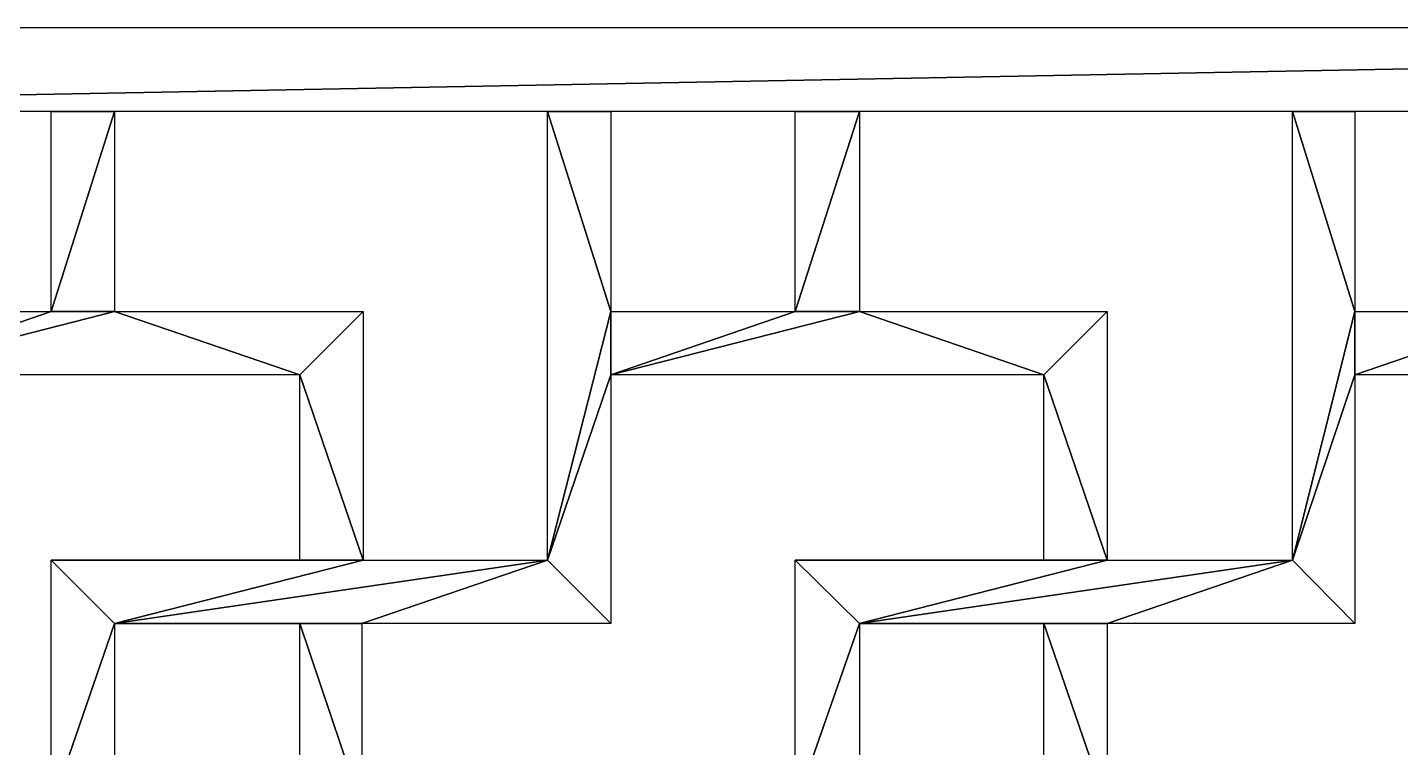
# Model space of a CAD drawing. Header units: centimetres. Extents: x -27.5 to -18.9, y -9.4 to 9.5.
# Drawn here: x -25.645 to -23.065, y 8.126 to 9.48 of the extents above; entities that cross this region are included whole.
import ezdxf

# ---------------------------------------------------------------- set-up
doc = ezdxf.new("R2010")
doc.units = ezdxf.units.CM
doc.header["$MEASUREMENT"] = 0
doc.layers.add('layer 1', color=7, linetype='Continuous')

msp = doc.modelspace()

# ---------------------------------------------------------------- linework, layer by layer
at = {"layer": 'layer 1', "color": 250}
for points in [[(-18.88772, 9.47963), (-18.88772, 9.47963), (-27.49687, 9.47963), (-27.49687, 9.47963), (-27.49687, 9.47963), (-27.49687, 9.47963), (-27.33892, 9.3217), (-27.33892, 9.3217), (-27.33892, 9.3217), (-27.33892, 9.3217), (-18.88772, 9.47963), (-18.88772, 9.47963)], [(-18.88772, 9.47963), (-18.88772, 9.47963), (-27.49687, 9.47963), (-27.49687, 9.47963), (-27.49687, 9.47963), (-27.49687, 9.47963), (-27.33892, 9.3217), (-27.33892, 9.3217), (-27.33892, 9.3217), (-27.33892, 9.3217), (-18.88772, 9.47963), (-18.88772, 9.47963)], [(-18.88772, 9.47963), (-18.88772, 9.47963), (-27.33892, 9.3217), (-27.33892, 9.3217), (-27.33892, 9.3217), (-27.33892, 9.3217), (-19.04571, 9.3217), (-19.04571, 9.3217), (-19.04571, 9.3217), (-19.04571, 9.3217), (-18.88772, 9.47963), (-18.88772, 9.47963)], [(-18.88772, 9.47963), (-18.88772, 9.47963), (-27.33892, 9.3217), (-27.33892, 9.3217), (-27.33892, 9.3217), (-27.33892, 9.3217), (-19.04571, 9.3217), (-19.04571, 9.3217), (-19.04571, 9.3217), (-19.04571, 9.3217), (-18.88772, 9.47963), (-18.88772, 9.47963)], [(-25.60105, 8.9453), (-25.60105, 8.9453), (-25.48201, 9.3217), (-25.48201, 9.3217), (-25.48201, 9.3217), (-25.48201, 9.3217), (-25.60105, 9.3217), (-25.60105, 9.3217), (-25.60105, 9.3217), (-25.60105, 9.3217), (-25.60105, 8.9453), (-25.60105, 8.9453)], [(-25.60105, 8.9453), (-25.60105, 8.9453), (-25.48201, 9.3217), (-25.48201, 9.3217), (-25.48201, 9.3217), (-25.48201, 9.3217), (-25.60105, 9.3217), (-25.60105, 9.3217), (-25.60105, 9.3217), (-25.60105, 9.3217), (-25.60105, 8.9453), (-25.60105, 8.9453)], [(-25.48201, 9.3217), (-25.48201, 9.3217), (-25.60105, 8.9453), (-25.60105, 8.9453), (-25.60105, 8.9453), (-25.60105, 8.9453), (-25.48201, 8.9453), (-25.48201, 8.9453), (-25.48201, 8.9453), (-25.48201, 8.9453), (-25.48201, 9.3217), (-25.48201, 9.3217)], [(-25.48201, 9.3217), (-25.48201, 9.3217), (-25.60105, 8.9453), (-25.60105, 8.9453), (-25.60105, 8.9453), (-25.60105, 8.9453), (-25.48201, 8.9453), (-25.48201, 8.9453), (-25.48201, 8.9453), (-25.48201, 8.9453), (-25.48201, 9.3217), (-25.48201, 9.3217)], [(-24.54926, 8.9453), (-24.54926, 8.9453), (-24.54926, 9.3217), (-24.54926, 9.3217), (-24.54926, 9.3217), (-24.54926, 9.3217), (-24.6683, 9.3217), (-24.6683, 9.3217), (-24.6683, 9.3217), (-24.6683, 9.3217), (-24.54926, 8.9453), (-24.54926, 8.9453)], [(-24.54926, 8.9453), (-24.54926, 8.9453), (-24.54926, 9.3217), (-24.54926, 9.3217), (-24.54926, 9.3217), (-24.54926, 9.3217), (-24.6683, 9.3217), (-24.6683, 9.3217), (-24.6683, 9.3217), (-24.6683, 9.3217), (-24.54926, 8.9453), (-24.54926, 8.9453)], [(-24.6683, 9.3217), (-24.6683, 9.3217), (-24.6683, 8.47803), (-24.6683, 8.47803), (-24.6683, 8.47803), (-24.6683, 8.47803), (-24.54926, 8.9453), (-24.54926, 8.9453), (-24.54926, 8.9453), (-24.54926, 8.9453), (-24.6683, 9.3217), (-24.6683, 9.3217)], [(-24.6683, 9.3217), (-24.6683, 9.3217), (-24.6683, 8.47803), (-24.6683, 8.47803), (-24.6683, 8.47803), (-24.6683, 8.47803), (-24.54926, 8.9453), (-24.54926, 8.9453), (-24.54926, 8.9453), (-24.54926, 8.9453), (-24.6683, 9.3217), (-24.6683, 9.3217)], [(-24.0818, 9.3217), (-24.0818, 9.3217), (-24.20296, 8.9453), (-24.20296, 8.9453), (-24.20296, 8.9453), (-24.20296, 8.9453), (-24.0818, 8.9453), (-24.0818, 8.9453), (-24.0818, 8.9453), (-24.0818, 8.9453), (-24.0818, 9.3217), (-24.0818, 9.3217)], [(-24.0818, 9.3217), (-24.0818, 9.3217), (-24.20296, 8.9453), (-24.20296, 8.9453), (-24.20296, 8.9453), (-24.20296, 8.9453), (-24.0818, 8.9453), (-24.0818, 8.9453), (-24.0818, 8.9453), (-24.0818, 8.9453), (-24.0818, 9.3217), (-24.0818, 9.3217)], [(-24.20296, 9.3217), (-24.20296, 9.3217), (-24.20296, 8.9453), (-24.20296, 8.9453), (-24.20296, 8.9453), (-24.20296, 8.9453), (-24.0818, 9.3217), (-24.0818, 9.3217), (-24.0818, 9.3217), (-24.0818, 9.3217), (-24.20296, 9.3217), (-24.20296, 9.3217)], [(-24.20296, 9.3217), (-24.20296, 9.3217), (-24.20296, 8.9453), (-24.20296, 8.9453), (-24.20296, 8.9453), (-24.20296, 8.9453), (-24.0818, 9.3217), (-24.0818, 9.3217), (-24.0818, 9.3217), (-24.0818, 9.3217), (-24.20296, 9.3217), (-24.20296, 9.3217)], [(-23.15117, 8.9453), (-23.15117, 8.9453), (-23.15117, 9.3217), (-23.15117, 9.3217), (-23.15117, 9.3217), (-23.15117, 9.3217), (-23.26805, 9.3217), (-23.26805, 9.3217), (-23.26805, 9.3217), (-23.26805, 9.3217), (-23.15117, 8.9453), (-23.15117, 8.9453)], [(-23.15117, 8.9453), (-23.15117, 8.9453), (-23.15117, 9.3217), (-23.15117, 9.3217), (-23.15117, 9.3217), (-23.15117, 9.3217), (-23.26805, 9.3217), (-23.26805, 9.3217), (-23.26805, 9.3217), (-23.26805, 9.3217), (-23.15117, 8.9453), (-23.15117, 8.9453)], [(-23.26805, 9.3217), (-23.26805, 9.3217), (-23.26805, 8.47803), (-23.26805, 8.47803), (-23.26805, 8.47803), (-23.26805, 8.47803), (-23.15117, 8.9453), (-23.15117, 8.9453), (-23.15117, 8.9453), (-23.15117, 8.9453), (-23.26805, 9.3217), (-23.26805, 9.3217)], [(-23.26805, 9.3217), (-23.26805, 9.3217), (-23.26805, 8.47803), (-23.26805, 8.47803), (-23.26805, 8.47803), (-23.26805, 8.47803), (-23.15117, 8.9453), (-23.15117, 8.9453), (-23.15117, 8.9453), (-23.15117, 8.9453), (-23.26805, 9.3217), (-23.26805, 9.3217)], [(-25.48201, 8.9453), (-25.48201, 8.9453), (-25.9473, 8.8263), (-25.9473, 8.8263), (-25.9473, 8.8263), (-25.9473, 8.8263), (-25.1336, 8.8263), (-25.1336, 8.8263), (-25.1336, 8.8263), (-25.1336, 8.8263), (-25.48201, 8.9453), (-25.48201, 8.9453)], [(-25.48201, 8.9453), (-25.48201, 8.9453), (-25.9473, 8.8263), (-25.9473, 8.8263), (-25.9473, 8.8263), (-25.9473, 8.8263), (-25.1336, 8.8263), (-25.1336, 8.8263), (-25.1336, 8.8263), (-25.1336, 8.8263), (-25.48201, 8.9453), (-25.48201, 8.9453)], [(-25.60105, 8.9453), (-25.60105, 8.9453), (-25.9473, 8.8263), (-25.9473, 8.8263), (-25.9473, 8.8263), (-25.9473, 8.8263), (-25.48201, 8.9453), (-25.48201, 8.9453), (-25.48201, 8.9453), (-25.48201, 8.9453), (-25.60105, 8.9453), (-25.60105, 8.9453)], [(-25.60105, 8.9453), (-25.60105, 8.9453), (-25.9473, 8.8263), (-25.9473, 8.8263), (-25.9473, 8.8263), (-25.9473, 8.8263), (-25.48201, 8.9453), (-25.48201, 8.9453), (-25.48201, 8.9453), (-25.48201, 8.9453), (-25.60105, 8.9453), (-25.60105, 8.9453)], [(-25.9473, 8.8263), (-25.9473, 8.8263), (-25.60105, 8.9453), (-25.60105, 8.9453), (-25.60105, 8.9453), (-25.60105, 8.9453), (-25.9473, 8.9453), (-25.9473, 8.9453), (-25.9473, 8.9453), (-25.9473, 8.9453), (-25.9473, 8.8263), (-25.9473, 8.8263)], [(-25.9473, 8.8263), (-25.9473, 8.8263), (-25.60105, 8.9453), (-25.60105, 8.9453), (-25.60105, 8.9453), (-25.60105, 8.9453), (-25.9473, 8.9453), (-25.9473, 8.9453), (-25.9473, 8.9453), (-25.9473, 8.9453), (-25.9473, 8.8263), (-25.9473, 8.8263)], [(-25.48201, 8.9453), (-25.48201, 8.9453), (-25.1336, 8.8263), (-25.1336, 8.8263), (-25.1336, 8.8263), (-25.1336, 8.8263), (-25.01455, 8.9453), (-25.01455, 8.9453), (-25.01455, 8.9453), (-25.01455, 8.9453), (-25.48201, 8.9453), (-25.48201, 8.9453)], [(-25.48201, 8.9453), (-25.48201, 8.9453), (-25.1336, 8.8263), (-25.1336, 8.8263), (-25.1336, 8.8263), (-25.1336, 8.8263), (-25.01455, 8.9453), (-25.01455, 8.9453), (-25.01455, 8.9453), (-25.01455, 8.9453), (-25.48201, 8.9453), (-25.48201, 8.9453)], [(-25.01455, 8.9453), (-25.01455, 8.9453), (-25.1336, 8.8263), (-25.1336, 8.8263), (-25.1336, 8.8263), (-25.1336, 8.8263), (-25.01455, 8.47803), (-25.01455, 8.47803), (-25.01455, 8.47803), (-25.01455, 8.47803), (-25.01455, 8.9453), (-25.01455, 8.9453)], [(-25.01455, 8.9453), (-25.01455, 8.9453), (-25.1336, 8.8263), (-25.1336, 8.8263), (-25.1336, 8.8263), (-25.1336, 8.8263), (-25.01455, 8.47803), (-25.01455, 8.47803), (-25.01455, 8.47803), (-25.01455, 8.47803), (-25.01455, 8.9453), (-25.01455, 8.9453)], [(-24.54926, 8.9453), (-24.54926, 8.9453), (-24.6683, 8.47803), (-24.6683, 8.47803), (-24.6683, 8.47803), (-24.6683, 8.47803), (-24.54926, 8.8263), (-24.54926, 8.8263), (-24.54926, 8.8263), (-24.54926, 8.8263), (-24.54926, 8.9453), (-24.54926, 8.9453)], [(-24.54926, 8.9453), (-24.54926, 8.9453), (-24.6683, 8.47803), (-24.6683, 8.47803), (-24.6683, 8.47803), (-24.6683, 8.47803), (-24.54926, 8.8263), (-24.54926, 8.8263), (-24.54926, 8.8263), (-24.54926, 8.8263), (-24.54926, 8.9453), (-24.54926, 8.9453)], [(-24.0818, 8.9453), (-24.0818, 8.9453), (-24.54926, 8.8263), (-24.54926, 8.8263), (-24.54926, 8.8263), (-24.54926, 8.8263), (-23.73551, 8.8263), (-23.73551, 8.8263), (-23.73551, 8.8263), (-23.73551, 8.8263), (-24.0818, 8.9453), (-24.0818, 8.9453)], [(-24.0818, 8.9453), (-24.0818, 8.9453), (-24.54926, 8.8263), (-24.54926, 8.8263), (-24.54926, 8.8263), (-24.54926, 8.8263), (-23.73551, 8.8263), (-23.73551, 8.8263), (-23.73551, 8.8263), (-23.73551, 8.8263), (-24.0818, 8.9453), (-24.0818, 8.9453)], [(-24.20296, 8.9453), (-24.20296, 8.9453), (-24.54926, 8.8263), (-24.54926, 8.8263), (-24.54926, 8.8263), (-24.54926, 8.8263), (-24.0818, 8.9453), (-24.0818, 8.9453), (-24.0818, 8.9453), (-24.0818, 8.9453), (-24.20296, 8.9453), (-24.20296, 8.9453)], [(-24.20296, 8.9453), (-24.20296, 8.9453), (-24.54926, 8.8263), (-24.54926, 8.8263), (-24.54926, 8.8263), (-24.54926, 8.8263), (-24.0818, 8.9453), (-24.0818, 8.9453), (-24.0818, 8.9453), (-24.0818, 8.9453), (-24.20296, 8.9453), (-24.20296, 8.9453)], [(-24.54926, 8.8263), (-24.54926, 8.8263), (-24.20296, 8.9453), (-24.20296, 8.9453), (-24.20296, 8.9453), (-24.20296, 8.9453), (-24.54926, 8.9453), (-24.54926, 8.9453), (-24.54926, 8.9453), (-24.54926, 8.9453), (-24.54926, 8.8263), (-24.54926, 8.8263)], [(-24.54926, 8.8263), (-24.54926, 8.8263), (-24.20296, 8.9453), (-24.20296, 8.9453), (-24.20296, 8.9453), (-24.20296, 8.9453), (-24.54926, 8.9453), (-24.54926, 8.9453), (-24.54926, 8.9453), (-24.54926, 8.9453), (-24.54926, 8.8263), (-24.54926, 8.8263)], [(-24.0818, 8.9453), (-24.0818, 8.9453), (-23.73551, 8.8263), (-23.73551, 8.8263), (-23.73551, 8.8263), (-23.73551, 8.8263), (-23.6165, 8.9453), (-23.6165, 8.9453), (-23.6165, 8.9453), (-23.6165, 8.9453), (-24.0818, 8.9453), (-24.0818, 8.9453)], [(-24.0818, 8.9453), (-24.0818, 8.9453), (-23.73551, 8.8263), (-23.73551, 8.8263), (-23.73551, 8.8263), (-23.73551, 8.8263), (-23.6165, 8.9453), (-23.6165, 8.9453), (-23.6165, 8.9453), (-23.6165, 8.9453), (-24.0818, 8.9453), (-24.0818, 8.9453)], [(-23.6165, 8.9453), (-23.6165, 8.9453), (-23.73551, 8.8263), (-23.73551, 8.8263), (-23.73551, 8.8263), (-23.73551, 8.8263), (-23.6165, 8.47803), (-23.6165, 8.47803), (-23.6165, 8.47803), (-23.6165, 8.47803), (-23.6165, 8.9453), (-23.6165, 8.9453)], [(-23.6165, 8.9453), (-23.6165, 8.9453), (-23.73551, 8.8263), (-23.73551, 8.8263), (-23.73551, 8.8263), (-23.73551, 8.8263), (-23.6165, 8.47803), (-23.6165, 8.47803), (-23.6165, 8.47803), (-23.6165, 8.47803), (-23.6165, 8.9453), (-23.6165, 8.9453)], [(-23.15117, 8.9453), (-23.15117, 8.9453), (-23.26805, 8.47803), (-23.26805, 8.47803), (-23.26805, 8.47803), (-23.26805, 8.47803), (-23.15117, 8.8263), (-23.15117, 8.8263), (-23.15117, 8.8263), (-23.15117, 8.8263), (-23.15117, 8.9453), (-23.15117, 8.9453)], [(-23.15117, 8.9453), (-23.15117, 8.9453), (-23.26805, 8.47803), (-23.26805, 8.47803), (-23.26805, 8.47803), (-23.26805, 8.47803), (-23.15117, 8.8263), (-23.15117, 8.8263), (-23.15117, 8.8263), (-23.15117, 8.8263), (-23.15117, 8.9453), (-23.15117, 8.9453)], [(-22.80275, 8.9453), (-22.80275, 8.9453), (-23.15117, 8.8263), (-23.15117, 8.8263), (-23.15117, 8.8263), (-23.15117, 8.8263), (-22.33746, 8.8263), (-22.33746, 8.8263), (-22.33746, 8.8263), (-22.33746, 8.8263), (-22.80275, 8.9453), (-22.80275, 8.9453)], [(-22.80275, 8.9453), (-22.80275, 8.9453), (-23.15117, 8.8263), (-23.15117, 8.8263), (-23.15117, 8.8263), (-23.15117, 8.8263), (-22.33746, 8.8263), (-22.33746, 8.8263), (-22.33746, 8.8263), (-22.33746, 8.8263), (-22.80275, 8.9453), (-22.80275, 8.9453)], [(-23.15117, 8.9453), (-23.15117, 8.9453), (-23.15117, 8.8263), (-23.15117, 8.8263), (-23.15117, 8.8263), (-23.15117, 8.8263), (-22.80275, 8.9453), (-22.80275, 8.9453), (-22.80275, 8.9453), (-22.80275, 8.9453), (-23.15117, 8.9453), (-23.15117, 8.9453)], [(-23.15117, 8.9453), (-23.15117, 8.9453), (-23.15117, 8.8263), (-23.15117, 8.8263), (-23.15117, 8.8263), (-23.15117, 8.8263), (-22.80275, 8.9453), (-22.80275, 8.9453), (-22.80275, 8.9453), (-22.80275, 8.9453), (-23.15117, 8.9453), (-23.15117, 8.9453)], [(-25.1336, 8.8263), (-25.1336, 8.8263), (-25.1336, 8.47803), (-25.1336, 8.47803), (-25.1336, 8.47803), (-25.1336, 8.47803), (-25.01455, 8.47803), (-25.01455, 8.47803), (-25.01455, 8.47803), (-25.01455, 8.47803), (-25.1336, 8.8263), (-25.1336, 8.8263)], [(-25.1336, 8.8263), (-25.1336, 8.8263), (-25.1336, 8.47803), (-25.1336, 8.47803), (-25.1336, 8.47803), (-25.1336, 8.47803), (-25.01455, 8.47803), (-25.01455, 8.47803), (-25.01455, 8.47803), (-25.01455, 8.47803), (-25.1336, 8.8263), (-25.1336, 8.8263)], [(-24.54926, 8.8263), (-24.54926, 8.8263), (-24.6683, 8.47803), (-24.6683, 8.47803), (-24.6683, 8.47803), (-24.6683, 8.47803), (-24.54926, 8.35904), (-24.54926, 8.35904), (-24.54926, 8.35904), (-24.54926, 8.35904), (-24.54926, 8.8263), (-24.54926, 8.8263)], [(-24.54926, 8.8263), (-24.54926, 8.8263), (-24.6683, 8.47803), (-24.6683, 8.47803), (-24.6683, 8.47803), (-24.6683, 8.47803), (-24.54926, 8.35904), (-24.54926, 8.35904), (-24.54926, 8.35904), (-24.54926, 8.35904), (-24.54926, 8.8263), (-24.54926, 8.8263)], [(-23.73551, 8.8263), (-23.73551, 8.8263), (-23.73551, 8.47803), (-23.73551, 8.47803), (-23.73551, 8.47803), (-23.73551, 8.47803), (-23.6165, 8.47803), (-23.6165, 8.47803), (-23.6165, 8.47803), (-23.6165, 8.47803), (-23.73551, 8.8263), (-23.73551, 8.8263)], [(-23.73551, 8.8263), (-23.73551, 8.8263), (-23.73551, 8.47803), (-23.73551, 8.47803), (-23.73551, 8.47803), (-23.73551, 8.47803), (-23.6165, 8.47803), (-23.6165, 8.47803), (-23.6165, 8.47803), (-23.6165, 8.47803), (-23.73551, 8.8263), (-23.73551, 8.8263)], [(-23.15117, 8.8263), (-23.15117, 8.8263), (-23.26805, 8.47803), (-23.26805, 8.47803), (-23.26805, 8.47803), (-23.26805, 8.47803), (-23.15117, 8.35904), (-23.15117, 8.35904), (-23.15117, 8.35904), (-23.15117, 8.35904), (-23.15117, 8.8263), (-23.15117, 8.8263)], [(-23.15117, 8.8263), (-23.15117, 8.8263), (-23.26805, 8.47803), (-23.26805, 8.47803), (-23.26805, 8.47803), (-23.26805, 8.47803), (-23.15117, 8.35904), (-23.15117, 8.35904), (-23.15117, 8.35904), (-23.15117, 8.35904), (-23.15117, 8.8263), (-23.15117, 8.8263)], [(-25.60105, 8.47803), (-25.60105, 8.47803), (-25.48201, 8.35904), (-25.48201, 8.35904), (-25.48201, 8.35904), (-25.48201, 8.35904), (-25.01455, 8.47803), (-25.01455, 8.47803), (-25.01455, 8.47803), (-25.01455, 8.47803), (-25.60105, 8.47803), (-25.60105, 8.47803)], [(-25.60105, 8.47803), (-25.60105, 8.47803), (-25.48201, 8.35904), (-25.48201, 8.35904), (-25.48201, 8.35904), (-25.48201, 8.35904), (-25.01455, 8.47803), (-25.01455, 8.47803), (-25.01455, 8.47803), (-25.01455, 8.47803), (-25.60105, 8.47803), (-25.60105, 8.47803)], [(-25.60105, 8.47803), (-25.60105, 8.47803), (-25.60105, 8.01289), (-25.60105, 8.01289), (-25.60105, 8.01289), (-25.60105, 8.01289), (-25.48201, 8.35904), (-25.48201, 8.35904), (-25.48201, 8.35904), (-25.48201, 8.35904), (-25.60105, 8.47803), (-25.60105, 8.47803)], [(-25.60105, 8.47803), (-25.60105, 8.47803), (-25.60105, 8.01289), (-25.60105, 8.01289), (-25.60105, 8.01289), (-25.60105, 8.01289), (-25.48201, 8.35904), (-25.48201, 8.35904), (-25.48201, 8.35904), (-25.48201, 8.35904), (-25.60105, 8.47803), (-25.60105, 8.47803)], [(-25.01455, 8.47803), (-25.01455, 8.47803), (-25.1336, 8.47803), (-25.1336, 8.47803), (-25.1336, 8.47803), (-25.1336, 8.47803), (-25.60105, 8.47803), (-25.60105, 8.47803), (-25.60105, 8.47803), (-25.60105, 8.47803), (-25.01455, 8.47803), (-25.01455, 8.47803)], [(-25.01455, 8.47803), (-25.01455, 8.47803), (-25.1336, 8.47803), (-25.1336, 8.47803), (-25.1336, 8.47803), (-25.1336, 8.47803), (-25.60105, 8.47803), (-25.60105, 8.47803), (-25.60105, 8.47803), (-25.60105, 8.47803), (-25.01455, 8.47803), (-25.01455, 8.47803)], [(-24.6683, 8.47803), (-24.6683, 8.47803), (-25.48201, 8.35904), (-25.48201, 8.35904), (-25.48201, 8.35904), (-25.48201, 8.35904), (-25.01671, 8.35904), (-25.01671, 8.35904), (-25.01671, 8.35904), (-25.01671, 8.35904), (-24.6683, 8.47803), (-24.6683, 8.47803)], [(-24.6683, 8.47803), (-24.6683, 8.47803), (-25.48201, 8.35904), (-25.48201, 8.35904), (-25.48201, 8.35904), (-25.48201, 8.35904), (-25.01671, 8.35904), (-25.01671, 8.35904), (-25.01671, 8.35904), (-25.01671, 8.35904), (-24.6683, 8.47803), (-24.6683, 8.47803)], [(-25.01455, 8.47803), (-25.01455, 8.47803), (-25.48201, 8.35904), (-25.48201, 8.35904), (-25.48201, 8.35904), (-25.48201, 8.35904), (-24.6683, 8.47803), (-24.6683, 8.47803), (-24.6683, 8.47803), (-24.6683, 8.47803), (-25.01455, 8.47803), (-25.01455, 8.47803)], [(-25.01455, 8.47803), (-25.01455, 8.47803), (-25.48201, 8.35904), (-25.48201, 8.35904), (-25.48201, 8.35904), (-25.48201, 8.35904), (-24.6683, 8.47803), (-24.6683, 8.47803), (-24.6683, 8.47803), (-24.6683, 8.47803), (-25.01455, 8.47803), (-25.01455, 8.47803)], [(-24.6683, 8.47803), (-24.6683, 8.47803), (-25.01671, 8.35904), (-25.01671, 8.35904), (-25.01671, 8.35904), (-25.01671, 8.35904), (-24.54926, 8.35904), (-24.54926, 8.35904), (-24.54926, 8.35904), (-24.54926, 8.35904), (-24.6683, 8.47803), (-24.6683, 8.47803)], [(-24.6683, 8.47803), (-24.6683, 8.47803), (-25.01671, 8.35904), (-25.01671, 8.35904), (-25.01671, 8.35904), (-25.01671, 8.35904), (-24.54926, 8.35904), (-24.54926, 8.35904), (-24.54926, 8.35904), (-24.54926, 8.35904), (-24.6683, 8.47803), (-24.6683, 8.47803)], [(-24.20296, 8.47803), (-24.20296, 8.47803), (-24.0818, 8.35904), (-24.0818, 8.35904), (-24.0818, 8.35904), (-24.0818, 8.35904), (-23.6165, 8.47803), (-23.6165, 8.47803), (-23.6165, 8.47803), (-23.6165, 8.47803), (-24.20296, 8.47803), (-24.20296, 8.47803)], [(-24.20296, 8.47803), (-24.20296, 8.47803), (-24.0818, 8.35904), (-24.0818, 8.35904), (-24.0818, 8.35904), (-24.0818, 8.35904), (-23.6165, 8.47803), (-23.6165, 8.47803), (-23.6165, 8.47803), (-23.6165, 8.47803), (-24.20296, 8.47803), (-24.20296, 8.47803)], [(-24.20296, 8.47803), (-24.20296, 8.47803), (-24.20296, 8.01289), (-24.20296, 8.01289), (-24.20296, 8.01289), (-24.20296, 8.01289), (-24.0818, 8.35904), (-24.0818, 8.35904), (-24.0818, 8.35904), (-24.0818, 8.35904), (-24.20296, 8.47803), (-24.20296, 8.47803)], [(-24.20296, 8.47803), (-24.20296, 8.47803), (-24.20296, 8.01289), (-24.20296, 8.01289), (-24.20296, 8.01289), (-24.20296, 8.01289), (-24.0818, 8.35904), (-24.0818, 8.35904), (-24.0818, 8.35904), (-24.0818, 8.35904), (-24.20296, 8.47803), (-24.20296, 8.47803)], [(-23.6165, 8.47803), (-23.6165, 8.47803), (-23.73551, 8.47803), (-23.73551, 8.47803), (-23.73551, 8.47803), (-23.73551, 8.47803), (-24.20296, 8.47803), (-24.20296, 8.47803), (-24.20296, 8.47803), (-24.20296, 8.47803), (-23.6165, 8.47803), (-23.6165, 8.47803)], [(-23.6165, 8.47803), (-23.6165, 8.47803), (-23.73551, 8.47803), (-23.73551, 8.47803), (-23.73551, 8.47803), (-23.73551, 8.47803), (-24.20296, 8.47803), (-24.20296, 8.47803), (-24.20296, 8.47803), (-24.20296, 8.47803), (-23.6165, 8.47803), (-23.6165, 8.47803)], [(-23.26805, 8.47803), (-23.26805, 8.47803), (-24.0818, 8.35904), (-24.0818, 8.35904), (-24.0818, 8.35904), (-24.0818, 8.35904), (-23.6165, 8.35904), (-23.6165, 8.35904), (-23.6165, 8.35904), (-23.6165, 8.35904), (-23.26805, 8.47803), (-23.26805, 8.47803)], [(-23.26805, 8.47803), (-23.26805, 8.47803), (-24.0818, 8.35904), (-24.0818, 8.35904), (-24.0818, 8.35904), (-24.0818, 8.35904), (-23.6165, 8.35904), (-23.6165, 8.35904), (-23.6165, 8.35904), (-23.6165, 8.35904), (-23.26805, 8.47803), (-23.26805, 8.47803)], [(-23.6165, 8.47803), (-23.6165, 8.47803), (-24.0818, 8.35904), (-24.0818, 8.35904), (-24.0818, 8.35904), (-24.0818, 8.35904), (-23.26805, 8.47803), (-23.26805, 8.47803), (-23.26805, 8.47803), (-23.26805, 8.47803), (-23.6165, 8.47803), (-23.6165, 8.47803)], [(-23.6165, 8.47803), (-23.6165, 8.47803), (-24.0818, 8.35904), (-24.0818, 8.35904), (-24.0818, 8.35904), (-24.0818, 8.35904), (-23.26805, 8.47803), (-23.26805, 8.47803), (-23.26805, 8.47803), (-23.26805, 8.47803), (-23.6165, 8.47803), (-23.6165, 8.47803)], [(-23.26805, 8.47803), (-23.26805, 8.47803), (-23.6165, 8.35904), (-23.6165, 8.35904), (-23.6165, 8.35904), (-23.6165, 8.35904), (-23.15117, 8.35904), (-23.15117, 8.35904), (-23.15117, 8.35904), (-23.15117, 8.35904), (-23.26805, 8.47803), (-23.26805, 8.47803)], [(-23.26805, 8.47803), (-23.26805, 8.47803), (-23.6165, 8.35904), (-23.6165, 8.35904), (-23.6165, 8.35904), (-23.6165, 8.35904), (-23.15117, 8.35904), (-23.15117, 8.35904), (-23.15117, 8.35904), (-23.15117, 8.35904), (-23.26805, 8.47803), (-23.26805, 8.47803)], [(-25.48201, 8.35904), (-25.48201, 8.35904), (-25.60105, 8.01289), (-25.60105, 8.01289), (-25.60105, 8.01289), (-25.60105, 8.01289), (-25.48201, 7.54563), (-25.48201, 7.54563), (-25.48201, 7.54563), (-25.48201, 7.54563), (-25.48201, 8.35904), (-25.48201, 8.35904)], [(-25.48201, 8.35904), (-25.48201, 8.35904), (-25.60105, 8.01289), (-25.60105, 8.01289), (-25.60105, 8.01289), (-25.60105, 8.01289), (-25.48201, 7.54563), (-25.48201, 7.54563), (-25.48201, 7.54563), (-25.48201, 7.54563), (-25.48201, 8.35904), (-25.48201, 8.35904)], [(-25.01671, 8.35904), (-25.01671, 8.35904), (-25.48201, 8.35904), (-25.48201, 8.35904), (-25.48201, 8.35904), (-25.48201, 8.35904), (-25.1336, 8.35904), (-25.1336, 8.35904), (-25.1336, 8.35904), (-25.1336, 8.35904), (-25.01671, 8.35904), (-25.01671, 8.35904)], [(-25.01671, 8.35904), (-25.01671, 8.35904), (-25.48201, 8.35904), (-25.48201, 8.35904), (-25.48201, 8.35904), (-25.48201, 8.35904), (-25.1336, 8.35904), (-25.1336, 8.35904), (-25.1336, 8.35904), (-25.1336, 8.35904), (-25.01671, 8.35904), (-25.01671, 8.35904)], [(-25.1336, 8.35904), (-25.1336, 8.35904), (-25.1336, 7.89178), (-25.1336, 7.89178), (-25.1336, 7.89178), (-25.1336, 7.89178), (-25.01671, 8.01289), (-25.01671, 8.01289), (-25.01671, 8.01289), (-25.01671, 8.01289), (-25.1336, 8.35904), (-25.1336, 8.35904)], [(-25.1336, 8.35904), (-25.1336, 8.35904), (-25.1336, 7.89178), (-25.1336, 7.89178), (-25.1336, 7.89178), (-25.1336, 7.89178), (-25.01671, 8.01289), (-25.01671, 8.01289), (-25.01671, 8.01289), (-25.01671, 8.01289), (-25.1336, 8.35904), (-25.1336, 8.35904)], [(-25.01671, 8.35904), (-25.01671, 8.35904), (-25.1336, 8.35904), (-25.1336, 8.35904), (-25.1336, 8.35904), (-25.1336, 8.35904), (-25.01671, 8.01289), (-25.01671, 8.01289), (-25.01671, 8.01289), (-25.01671, 8.01289), (-25.01671, 8.35904), (-25.01671, 8.35904)], [(-25.01671, 8.35904), (-25.01671, 8.35904), (-25.1336, 8.35904), (-25.1336, 8.35904), (-25.1336, 8.35904), (-25.1336, 8.35904), (-25.01671, 8.01289), (-25.01671, 8.01289), (-25.01671, 8.01289), (-25.01671, 8.01289), (-25.01671, 8.35904), (-25.01671, 8.35904)], [(-24.0818, 8.35904), (-24.0818, 8.35904), (-24.20296, 8.01289), (-24.20296, 8.01289), (-24.20296, 8.01289), (-24.20296, 8.01289), (-24.0818, 7.54563), (-24.0818, 7.54563), (-24.0818, 7.54563), (-24.0818, 7.54563), (-24.0818, 8.35904), (-24.0818, 8.35904)], [(-24.0818, 8.35904), (-24.0818, 8.35904), (-24.20296, 8.01289), (-24.20296, 8.01289), (-24.20296, 8.01289), (-24.20296, 8.01289), (-24.0818, 7.54563), (-24.0818, 7.54563), (-24.0818, 7.54563), (-24.0818, 7.54563), (-24.0818, 8.35904), (-24.0818, 8.35904)], [(-23.6165, 8.35904), (-23.6165, 8.35904), (-24.0818, 8.35904), (-24.0818, 8.35904), (-24.0818, 8.35904), (-24.0818, 8.35904), (-23.73551, 8.35904), (-23.73551, 8.35904), (-23.73551, 8.35904), (-23.73551, 8.35904), (-23.6165, 8.35904), (-23.6165, 8.35904)], [(-23.6165, 8.35904), (-23.6165, 8.35904), (-24.0818, 8.35904), (-24.0818, 8.35904), (-24.0818, 8.35904), (-24.0818, 8.35904), (-23.73551, 8.35904), (-23.73551, 8.35904), (-23.73551, 8.35904), (-23.73551, 8.35904), (-23.6165, 8.35904), (-23.6165, 8.35904)], [(-23.73551, 8.35904), (-23.73551, 8.35904), (-23.73551, 7.89178), (-23.73551, 7.89178), (-23.73551, 7.89178), (-23.73551, 7.89178), (-23.6165, 8.01289), (-23.6165, 8.01289), (-23.6165, 8.01289), (-23.6165, 8.01289), (-23.73551, 8.35904), (-23.73551, 8.35904)], [(-23.73551, 8.35904), (-23.73551, 8.35904), (-23.73551, 7.89178), (-23.73551, 7.89178), (-23.73551, 7.89178), (-23.73551, 7.89178), (-23.6165, 8.01289), (-23.6165, 8.01289), (-23.6165, 8.01289), (-23.6165, 8.01289), (-23.73551, 8.35904), (-23.73551, 8.35904)], [(-23.6165, 8.35904), (-23.6165, 8.35904), (-23.73551, 8.35904), (-23.73551, 8.35904), (-23.73551, 8.35904), (-23.73551, 8.35904), (-23.6165, 8.01289), (-23.6165, 8.01289), (-23.6165, 8.01289), (-23.6165, 8.01289), (-23.6165, 8.35904), (-23.6165, 8.35904)], [(-23.6165, 8.35904), (-23.6165, 8.35904), (-23.73551, 8.35904), (-23.73551, 8.35904), (-23.73551, 8.35904), (-23.73551, 8.35904), (-23.6165, 8.01289), (-23.6165, 8.01289), (-23.6165, 8.01289), (-23.6165, 8.01289), (-23.6165, 8.35904), (-23.6165, 8.35904)]]:
    msp.add_open_spline(points, degree=3, knots=[0, 0, 0, 0, 0.25, 0.25, 0.25, 0.25, 0.5, 0.5, 0.5, 0.5, 1, 1, 1, 1], dxfattribs=at)

doc.saveas('drawing.dxf')
